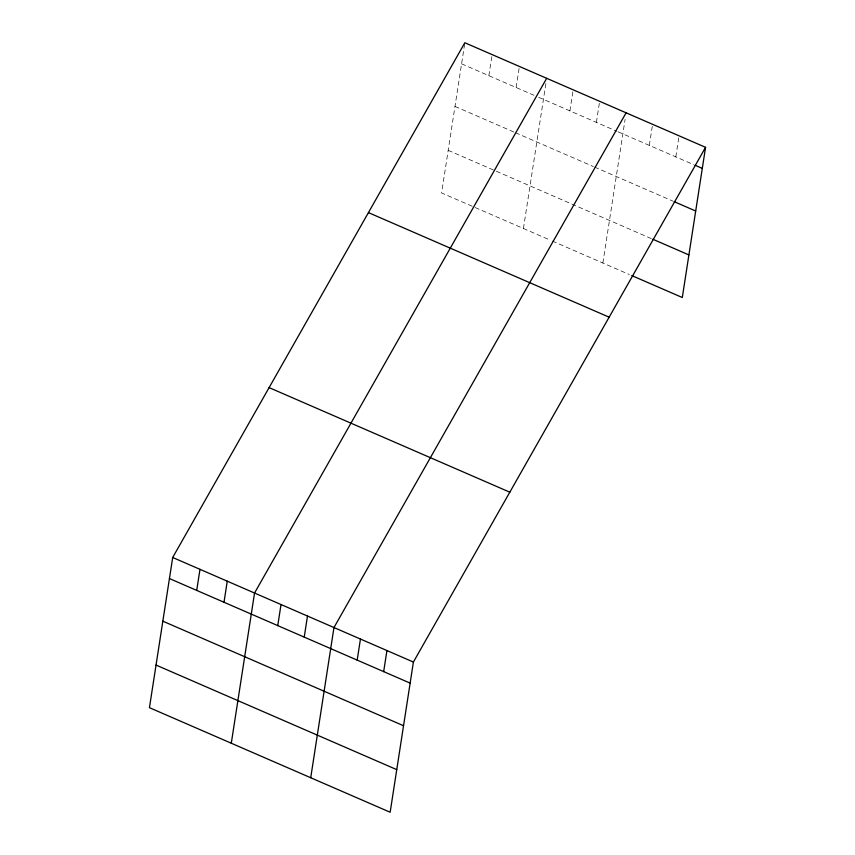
<?xml version="1.0" encoding="UTF-8"?>
<svg xmlns="http://www.w3.org/2000/svg" width="855" height="855" viewBox="0 0 855 855"><rect width="100%" height="100%" fill="white"/><g stroke="black" fill="none" stroke-linecap="round" stroke-linejoin="round"><path stroke-width="0.64" stroke-dasharray="4.28 3.21" d="M464.639 44.065L441.597 192.952L549.915 240.009M488.868 75.678L492.127 54.602M516.142 87.531L519.402 66.455M523.431 228.499L545.875 83.576M569.9 110.883L573.16 89.807M596.384 122.383L599.644 101.307M602.871 263.009L625.101 119.401M649.33 145.393L652.6 124.317M675.813 156.893L679.073 135.817M461.582 63.826L533.937 95.258M538.682 97.32L616.84 131.275M618.047 131.798L693.865 164.737M454.988 106.437L514.293 132.204M515.48 132.717L593.391 166.565M594.599 167.088L672.832 201.075M448.191 150.341L651.585 238.705M552.319 241.057L629.344 274.519"/><path stroke-width="1.28" d="M172.699 557.481L149.443 707.673L390.158 812.25L413.403 662.048L705.557 147.327L464.842 42.75L172.699 557.481L413.403 662.048M196.714 590.41L199.985 569.334M223.999 602.262L227.259 581.186M231.288 743.23L254.544 593.028L546.687 78.307M277.757 625.614L281.017 604.538M304.23 637.114L307.49 616.038M310.718 777.74L333.974 627.538L626.117 112.817M357.187 660.124L360.447 639.048M383.671 671.624L386.93 650.548M705.557 147.327L682.301 297.519L631.749 275.567M695.072 165.261L702.286 168.403M674.029 201.598L695.692 211.014M652.793 239.229L688.895 254.908M368.441 212.606L609.145 317.184M269.111 387.614L509.815 492.191M169.44 578.557L410.144 683.124M162.835 621.168L403.549 725.735M156.048 665.072L396.752 769.639"/></g></svg>
